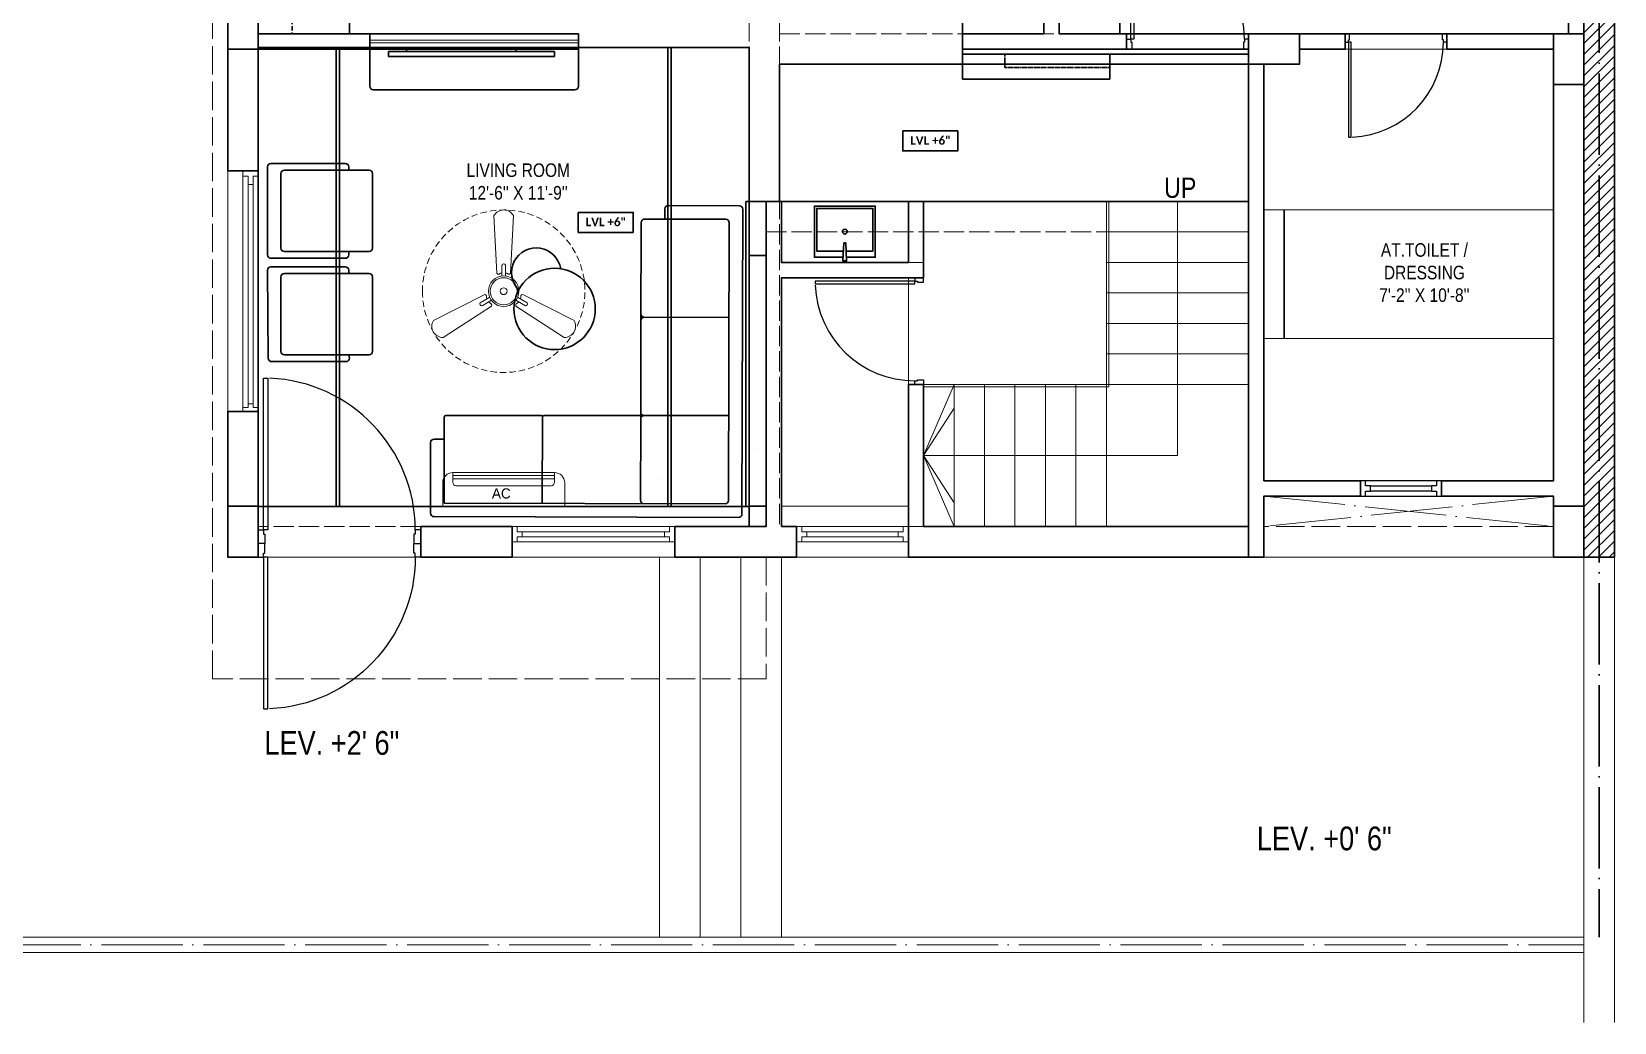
# Model space of a CAD drawing. Header units: millimetres. Extents: x 35877 to 3066687, y -650199 to -40525.
# Drawn here: x 145488.4 to 145955.8, y -180162.3 to -179869.8 of the extents above; entities that cross this region are included whole.
import ezdxf

# ---------------------------------------------------------------- set-up
doc = ezdxf.new("R2010")
doc.units = ezdxf.units.MM
doc.header["$MEASUREMENT"] = 0
for name, pattern in [('ACAD_ISO02W100', [15, 12, -3]), ('ACAD_ISO04W100', [30, 24, -3, 0, -3]), ('DASHED', [0.75, 0.5, -0.25]), ('DASHED2', [0.375, 0.25, -0.125]), ('HIDDEN', [0.375, 0.25, -0.125])]:
    doc.linetypes.add(name, pattern=pattern)
for name, color, linetype in [('AR DOOR', 40, 'Continuous'), ('AR ELE-5', 134, 'Continuous'), ('GROUND FLOOR  ( Text )', 251, 'Continuous'), ('Labels and Texts', 8, 'Continuous')]:
    doc.layers.add(name, color=color, linetype=linetype)
for name, color, linetype, lineweight in [('COLUMN', 1, 'Continuous', 30), ('dim05', 1, 'Continuous', 13), ('el', 7, 'Continuous', 20), ('Electrical', 84, 'Continuous', 30), ('FIRST FLOOR ( TEXT )', 7, 'Continuous', 9), ('FUR', 250, 'Continuous', 0), ('FURNITURE', 32, 'Continuous', 9), ('furniture dimensions', 1, 'DASHED', 0), ('GROUND FLOOR', 7, 'Continuous', 9), ('GROUND FLOOR  ( HATCH )', 251, 'Continuous', 9), ('GROUND FLOOR  ( PLINE )', 251, 'Continuous', 30), ('GROUND FLOOR ( DW_RAIL )', 7, 'Continuous', 9), ('GROUND FLOOR ( STAIR )', 251, 'Continuous', 9), ('Labelling', 1, 'Continuous', 25), ('NAME PLATE', 7, 'Continuous', 25), ('Text', 7, 'Continuous', 15), ('X_PLOT', 1, 'Continuous', 9), ('XX~SLAB ( BEAM )~ ( DIM )', 7, 'Continuous', 9)]:
    doc.layers.add(name, color=color, linetype=linetype, lineweight=lineweight)
doc.layers.add('XX~SLAB ( PLINE )', color=251, linetype='Continuous', plot=False)
doc.styles.add('century g', font='GOTHIC.TTF')
doc.styles.add("Cn_BT_0'-0", font='swissc.ttf')
doc.styles.add('KATHA', font='swissc.ttf')
doc.styles.add('TEXT', font='eurr____.ttf')

# ---------------------------------------------------------------- blocks, each defined once
blk = doc.blocks.new('*U18')
for points in [[(0, 0), (0, 1120), (-30, 1120), (-30, 0)], [(40, 0), (0, 0), (0, -30), (-10, -30), (-10, -100), (40, -100)], [(-1160, 0), (-1120, 0), (-1120, -30), (-1110, -30), (-1110, -100), (-1160, -100)]]:
    blk.add_lwpolyline(points, close=True)
at = {"layer": 'AR ELE-5', "linetype": 'ByBlock', "ltscale": 15}
blk.add_arc((2, -1), 1122, 92.373, 179.9653, dxfattribs=at)
blk = doc.blocks.new('*U20')
for points in [[(0, 0), (0, 1120), (30, 1120), (30, 0)], [(-40, 0), (0, 0), (0, -30), (10, -30), (10, -100), (-40, -100)], [(1160, 0), (1120, 0), (1120, -30), (1110, -30), (1110, -100), (1160, -100)]]:
    blk.add_lwpolyline(points, close=True)
at = {"layer": 'AR ELE-5', "linetype": 'ByBlock', "ltscale": 15}
blk.add_arc((-2, -1), 1122, 0.0347, 87.627, dxfattribs=at)
blk = doc.blocks.new('*U25')
for points in [[(-40, 0), (0, 0), (0, 30), (10, 30), (10, 100), (-40, 100)], [(0, 0), (0, -1120), (30, -1120), (30, 0)], [(1160, 0), (1120, 0), (1120, 30), (1110, 30), (1110, 100), (1160, 100)]]:
    blk.add_lwpolyline(points, close=True)
at = {"layer": 'AR ELE-5', "linetype": 'ByBlock', "ltscale": 15}
blk.add_arc((-2, 1), 1122, 272.373, 359.9653, dxfattribs=at)
blk = doc.blocks.new('fan')
at = {"layer": 'Electrical', "lineweight": 15, "ltscale": 20}
for p, q in [((3300835.29, -509900.78), (3300836.47, -509923.43)), ((3300841.81, -509923.43), (3300842.99, -509900.78)), ((3300838.47, -509924.57), (3300838.47, -509920.25)), ((3300839.81, -509920.28), (3300839.81, -509924.57)), ((3300831.66, -509931.77), (3300811.45, -509942.07)), ((3300829.93, -509935.08), (3300833.64, -509932.93)), ((3300844.64, -509932.93), (3300848.38, -509935.09)), ((3300866.83, -509942.07), (3300846.62, -509931.77)), ((3300815.3, -509948.74), (3300834.33, -509936.39)), ((3300834.31, -509934.09), (3300830.57, -509936.25)), ((3300843.95, -509936.39), (3300862.98, -509948.74)), ((3300847.68, -509936.23), (3300843.97, -509934.09))]:
    blk.add_line(p, q, dxfattribs=at)
at = {"layer": 'Electrical', "linetype": 'DASHED', "lineweight": 15, "ltscale": 5}
blk.add_circle((3300839.14, -509930.53), 32, dxfattribs=at)
at = {"layer": 'Electrical', "lineweight": 15, "ltscale": 20}
for centre, major_axis, start_param, end_param in [((3300839.14, -509902.94), (3.12, 3.12), -0.272136, 1.842967), ((3300839.13, -509920.5), (0.501, 0.501), -0.465536, 1.983618), ((3300839.14, -509930.53), (4.24, -4.24), 3.14161, 9.424795), ((3300839.14, -509930.53), (3.77, -3.77), 1.749190548672175e-05, 6.283202799085073), ((3300837.1, -509923.08), (0.51, 0.51), 2.863014, 4.257784), ((3300839.14, -509926.42), (2.27, -2.27), 2.565057, 2.951308), ((3300839.14, -509926.42), (2.27, 2.27), 0.19032, 0.57657), ((3300841.18, -509923.08), (0.51, -0.51), 5.167028, 6.561799), ((3300831.67, -509932.49), (0.51, -0.51), 0.978238, 2.373008), ((3300835.59, -509932.58), (2.27, -2.27), 3.855511, 4.241762), ((3300839.14, -509930.53), (0.943, 0.943), 1.570814, 7.853999), ((3300842.69, -509932.58), (2.27, 2.27), 5.183051, 5.569301), ((3300846.61, -509932.49), (0.51, -0.51), 2.339416, 3.734186), ((3300830.46, -509935.55), (0.501, -0.501), 3.199655, 5.648809), ((3300835.59, -509932.58), (2.27, -2.27), 4.659452, 5.045703), ((3300833.71, -509936.02), (0.51, 0.51), -1.325776, 0.068994), ((3300844.57, -509936.02), (0.51, -0.51), 3.072633, 4.467404), ((3300842.69, -509932.58), (2.27, 2.27), 4.37911, 4.765361), ((3300847.83, -509935.54), (0.501, 0.501), 3.723254, 6.172408), ((3300815.25, -509944.32), (3.12, -3.12), 3.393055, 5.508159), ((3300863.03, -509944.32), (3.12, -3.12), 5.48745, 7.602554)]:
    blk.add_ellipse(centre, major_axis=major_axis, ratio=1, start_param=start_param, end_param=end_param, dxfattribs=at)
blk = doc.blocks.new('ac paln')
at = {"layer": 'Electrical', "lineweight": 15}
for p, q in [((389238.69, -37646.36), (389238.69, -37610.34)), ((389238.69, -37610.34), (389245.67, -37610.34)), ((389244.81, -37642.35), (389244.81, -37614.35)), ((389245.81, -37613.35), (389248.68, -37613.35)), ((389246.82, -37643.35), (389246.82, -37613.35)), ((389247.82, -37643.35), (389247.82, -37613.35)), ((389248.68, -37613.35), (389248.68, -37643.35)), ((389248.68, -37643.35), (389248.68, -37613.35)), ((389245.81, -37643.35), (389248.68, -37643.35)), ((389248.68, -37643.35), (389248.68, -37643.35)), ((389245.67, -37646.36), (389238.69, -37646.36))]:
    blk.add_line(p, q, dxfattribs=at)
for centre, start, end in [((389245.67, -37613.35), 0, 90), ((389245.67, -37643.35), 270, 0)]:
    blk.add_arc(centre, 3.01, start, end, dxfattribs=at)
at = {"layer": 'Electrical', "lineweight": 15, "extrusion": (0, 0, -1)}
for centre, start_param, end_param in [((389245.81, -37614.35), -0.785398, 0.785398), ((389245.81, -37642.35), 3.926991, 5.497787)]:
    blk.add_ellipse(centre, major_axis=(-0.71, 0.71), ratio=1, start_param=start_param, end_param=end_param, dxfattribs=at)
at = {"layer": 'Text', "style": 'TEXT'}
blk.add_text('AC', height=3, rotation=270, dxfattribs=at).set_placement((389241.02, -37624.87))

msp = doc.modelspace()

# ---------------------------------------------------------------- hatches: boundary and pattern name
at = {"layer": 'GROUND FLOOR  ( HATCH )', "transparency": 33554687}
h = msp.add_hatch(dxfattribs=at)
h.set_pattern_fill('ANSI31', color=6, scale=18, style=0)
h.set_pattern_definition([(45, (29415.1054, -17405.746), (-1.590990258, 1.590990258), [])])
h.paths.add_polyline_path([(145955.791, -179681.42), (145946.791, -179681.42), (145946.791, -180024.92), (145955.791, -180024.92)])

# ---------------------------------------------------------------- linework, layer by layer
at = {"color": 9, "lineweight": 30, "true_color": 0xc7c8ca, "transparency": 33554687, "elevation": -0.005}
for points in [[(145642.791, -179877.133), (145642.791, -179875.686), (145593.791, -179875.686), (145593.791, -179877.133)], [(145642.791, -179877.133), (145642.791, -179875.686), (145593.791, -179875.686), (145593.791, -179877.133)], [(145631.51, -179875.686), (145631.51, -179874.92), (145599.073, -179874.92), (145599.073, -179875.686)], [(145631.51, -179875.686), (145631.51, -179874.92), (145599.073, -179874.92), (145599.073, -179875.686)]]:
    msp.add_lwpolyline(points, close=True, dxfattribs=at)
at = {"layer": 'COLUMN', "transparency": 33554687, "elevation": -0.005}
for points in [[(145546.291, -179859.92), (145555.291, -179859.92), (145555.291, -179874.92), (145546.291, -179874.92)], [(145862.791, -179870.42), (145862.791, -179879.42), (145847.791, -179879.42), (145847.791, -179870.42)], [(145937.791, -179870.42), (145946.791, -179870.42), (145946.791, -179885.42), (145937.791, -179885.42)], [(145546.291, -180009.92), (145555.291, -180009.92), (145555.291, -180024.92), (145546.291, -180024.92)], [(145937.791, -180009.92), (145946.791, -180009.92), (145946.791, -180024.92), (145937.791, -180024.92)]]:
    msp.add_lwpolyline(points, close=True, dxfattribs=at)
at = {"layer": 'FUR', "transparency": 33554687}
msp.add_line((145702.16, -179993.232, -0.005), (145702.16, -179993.232, -0.005), dxfattribs=at)
msp.add_line((145702.16, -179993.232, -0.005), (145702.16, -179993.232, -0.005), dxfattribs=at)
at = {"layer": 'FUR', "color": 9, "lineweight": 30, "true_color": 0xc7c8ca, "transparency": 33554687}
msp.add_line((145674.196, -180001.779, -0.005), (145674.196, -180001.779, -0.005), dxfattribs=at)
at = {"layer": 'FURNITURE', "color": 9, "lineweight": 30, "true_color": 0xc7c8ca, "transparency": 33554687}
for p, q in [((145763.291, -179870.42, -0.005), (145763.291, -179766.42, -0.005)), ((145763.291, -179876.42, -0.005), (145763.291, -179883.853, -0.005)), ((145806.791, -179883.853, -0.005), (145806.791, -179876.42, -0.005)), ((145763.291, -179883.853, -0.005), (145806.791, -179883.853, -0.005)), ((145558.019, -179935.701, -0.005), (145558.019, -179909.701, -0.005)), ((145559.019, -179908.701, -0.005), (145581.019, -179908.701, -0.005)), ((145562.019, -179933.701, -0.005), (145562.019, -179911.701, -0.005)), ((145563.019, -179910.701, -0.005), (145588.019, -179910.701, -0.005)), ((145582.019, -179909.701, -0.005), (145582.019, -179910.701, -0.005)), ((145589.019, -179911.701, -0.005), (145589.019, -179933.701, -0.005)), ((145675.391, -179922.127, -0.005), (145675.383, -179925.127, -0.005)), ((145676.393, -179921.13, -0.005), (145697.393, -179921.184, -0.005)), ((145698.391, -179922.187, -0.005), (145698.156, -180012.232, -0.005)), ((145700.291, -179919.92, -0.005), (145699.291, -179919.92, -0.005)), ((145699.291, -179919.92, -0.005), (145699.291, -180009.921, -0.005)), ((145668.324, -179956.106, -0.005), (145668.394, -179926.107, -0.005)), ((145693.378, -179925.179, -0.005), (145669.396, -179925.109, -0.005)), ((145694.38, -179926.176, -0.005), (145694.166, -180008.221, -0.005)), ((145563.019, -179934.701, -0.005), (145566.019, -179934.701, -0.005)), ((145566.019, -179934.701, -0.005), (145588.019, -179934.701, -0.005)), ((145582.019, -179935.701, -0.005), (145582.019, -179934.701, -0.005)), ((145558.283, -179966.219, -0.005), (145558.019, -179940.201, -0.005)), ((145581.019, -179936.701, -0.005), (145559.019, -179936.701, -0.005)), ((145559.019, -179939.201, -0.005), (145581.019, -179939.201, -0.005)), ((145563.019, -179941.201, -0.005), (145588.019, -179941.201, -0.005)), ((145582.019, -179940.201, -0.005), (145582.019, -179941.201, -0.005)), ((145562.019, -179964.201, -0.005), (145562.019, -179942.201, -0.005)), ((145589.019, -179942.201, -0.005), (145589.019, -179964.201, -0.005)), ((145668.319, -179955.114, -0.005), (145668.249, -179985.095, -0.005)), ((145669.321, -179954.117, -0.005), (145694.308, -179954.184, -0.005)), ((145581.283, -179967.219, -0.005), (145559.283, -179967.219, -0.005)), ((145563.019, -179965.201, -0.005), (145566.019, -179965.201, -0.005)), ((145566.019, -179965.201, -0.005), (145588.019, -179965.201, -0.005)), ((145582.283, -179966.219, -0.005), (145582.019, -179965.201, -0.005)), ((145610.733, -179983.096, -0.005), (145638.801, -179983.116, -0.005)), ((145639.757, -179983.116, -0.005), (145694.227, -179983.155, -0.005)), ((145610.232, -179983.594, -0.005), (145610.232, -180008.997, -0.005)), ((145639.189, -180009.074, -0.005), (145639.258, -179983.61, -0.005)), ((145668.179, -180008.152, -0.005), (145668.249, -179985.095, -0.005)), ((145606.156, -180011.986, -0.005), (145606.21, -179991.092, -0.005)), ((145610.212, -179990.102, -0.005), (145607.212, -179990.094, -0.005)), ((145555.294, -180015.92, -0.005), (145555.291, -180009.938, -0.005)), ((145555.291, -180009.959, -0.005), (145700.291, -180009.959, -0.005)), ((145693.163, -180009.219, -0.005), (145610.232, -180008.997, -0.005)), ((145697.153, -180013.229, -0.005), (145607.153, -180012.989, -0.005))]:
    msp.add_line(p, q, dxfattribs=at)
at = {"layer": 'FURNITURE', "color": 9, "lineweight": 30, "ltscale": 0.4, "true_color": 0xc7c8ca, "transparency": 33554687}
msp.add_line((145582.291, -179870.42, -0.005), (145582.291, -179768.42, -0.005), dxfattribs=at)
at = {"layer": 'FURNITURE', "color": 9, "linetype": 'HIDDEN', "lineweight": 30, "ltscale": 5, "true_color": 0xc7c8ca, "transparency": 33554687}
msp.add_line((145565.291, -179841.92, -0.005), (145565.291, -179870.42, -0.005), dxfattribs=at)
at = {"layer": 'FURNITURE', "color": 9, "lineweight": 30, "true_color": 0xc7c8ca, "transparency": 33554687, "elevation": -0.005}
for points in [[(145763.291, -179870.42), (145787.291, -179870.42), (145787.291, -179831.419), (145763.291, -179831.419)], [(145649.835, -179870.42), (145588.235, -179870.42), (145588.235, -179874.92), (145649.835, -179874.92)], [(145763.291, -179874.92), (145847.791, -179874.92), (145847.791, -179876.42), (145763.291, -179876.42)], [(145728.821, -179932.164), (145728.249, -179932.163), (145727.992, -179937.46), (145729.072, -179937.461)]]:
    msp.add_lwpolyline(points, close=True, dxfattribs=at)
at = {"layer": 'FURNITURE', "color": 18, "lineweight": 0, "true_color": 0x000000, "transparency": 33554687, "elevation": 0.019}
msp.add_lwpolyline([(145588.229, -179872.249), (145649.835, -179872.249), (145649.835, -179873.1), (145588.229, -179873.1)], close=True, dxfattribs=at)
at = {"layer": 'FURNITURE', "color": 9, "lineweight": 30, "true_color": 0xc7c8ca, "transparency": 33554687, "elevation": -0.005}
msp.add_lwpolyline([(145649.835, -179885.92), (145649.835, -179874.92), (145588.235, -179874.92), (145588.235, -179885.92, 0.4142136), (145589.235, -179886.92), (145648.835, -179886.92, 0.4142136)], format="xyb", close=True, dxfattribs=at)
at = {"layer": 'FURNITURE', "color": 9, "linetype": 'DASHED2', "lineweight": 30, "true_color": 0xc7c8ca, "transparency": 33554687, "elevation": -0.005}
msp.add_lwpolyline([(145775.791, -179876.42), (145806.791, -179876.42), (145806.791, -179880.337), (145775.791, -179880.337)], close=True, dxfattribs=at)
at = {"layer": 'FURNITURE', "color": 9, "lineweight": 30, "true_color": 0xc7c8ca, "transparency": 33554687, "elevation": -0.005}
for points in [[(145728.044, -179936.38), (145719.533, -179936.366), (145719.542, -179921.272), (145737.542, -179921.292), (145737.533, -179936.386), (145729.021, -179936.381)], [(145728.132, -179934.58), (145720.254, -179934.566), (145720.262, -179921.992), (145736.821, -179922.012), (145736.814, -179934.585), (145728.935, -179934.58)]]:
    msp.add_lwpolyline(points, dxfattribs=at)
at = {"layer": 'FURNITURE', "color": 9, "lineweight": 30, "true_color": 0xc7c8ca, "transparency": 33554687}
for centre, radius in [((145728.537, -179928.819, -0.005), 0.72), ((145642.826, -179951.653, 0.064), 12)]:
    msp.add_circle(centre, radius, dxfattribs=at)
for centre, radius, start, end in [((145559.019, -179909.701, -0.005), 1, 90, 180), ((145563.019, -179911.701, -0.005), 1, 90, 180), ((145581.019, -179909.701, -0.005), 1, 0, 90), ((145588.019, -179911.701, -0.005), 1, 0, 90), ((145676.391, -179922.13, -0.005), 1, 89.852, 179.852), ((145697.391, -179922.184, -0.005), 1, 359.852, 89.852), ((145669.394, -179926.109, -0.005), 1, 89.852, 179.852), ((145693.38, -179926.179, -0.005), 1, 0.148, 90.148), ((145559.019, -179935.701, -0.005), 1, 180, 270), ((145563.019, -179933.701, -0.005), 1, 180, 270), ((145581.019, -179935.701, -0.005), 1, 270, 0), ((145588.019, -179933.701, -0.005), 1, 270, 0), ((145637.417, -179940.941, 0.064), 7.313, 9.04978, 224.53227), ((145559.019, -179940.201, -0.005), 1, 90, 180), ((145563.019, -179942.201, -0.005), 1, 90, 180), ((145581.019, -179940.201, -0.005), 1, 0, 90), ((145588.019, -179942.201, -0.005), 1, 0, 90), ((145669.319, -179955.117, -0.005), 1, 89.852, 179.852), ((145669.324, -179953.117, -0.005), 1, 179.852, 269.852), ((145563.019, -179964.201, -0.005), 1, 180, 270), ((145588.019, -179964.201, -0.005), 1, 270, 0), ((145559.283, -179966.219, -0.005), 1, 180, 270), ((145581.283, -179966.219, -0.005), 1, 270, 0), ((145610.732, -179983.596, -0.005), 0.5, 89.852, 179.852), ((145638.758, -179983.614, -0.005), 0.5, 359.852, 89.852), ((145639.758, -179983.616, -0.005), 0.5, 89.852, 179.852), ((145669.244, -179984.137, -0.005), 1, 89.852, 179.852), ((145669.249, -179982.137, -0.005), 1, 179.852, 269.852), ((145607.21, -179991.094, -0.005), 1, 89.852, 179.852), ((145669.179, -180008.154, -0.005), 1, 179.852, 269.852), ((145669.179, -180008.154, -0.005), 1, 179.852, 269.852), ((145693.166, -180008.219, -0.005), 1, 269.852, 359.852), ((145607.156, -180011.989, -0.005), 1, 179.852, 269.852), ((145697.156, -180012.229, -0.005), 1, 269.852, 359.852)]:
    msp.add_arc(centre, radius, start, end, dxfattribs=at)
at = {"layer": 'furniture dimensions', "color": 6, "linetype": 'Continuous', "lineweight": 30, "transparency": 33554687}
for p, q in [((145809.791, -179741.42, -0.005), (145809.791, -179870.42, -0.005)), ((145555.291, -180009.959, -0.005), (145555.291, -179874.42, -0.005)), ((145700.291, -179874.42, -0.005), (145555.291, -179874.42, -0.005)), ((145578.291, -179874.42, -0.005), (145578.291, -180009.959, -0.005)), ((145579.291, -179874.42, -0.005), (145579.291, -180009.959, -0.005)), ((145676.292, -179874.42, -0.005), (145676.292, -180009.959, -0.005)), ((145677.292, -179874.42, -0.005), (145677.292, -180009.959, -0.005)), ((145700.291, -179874.42, -0.005), (145700.291, -180009.959, -0.005)), ((145700.291, -180009.959, -0.005), (145555.291, -180009.959, -0.005))]:
    msp.add_line(p, q, dxfattribs=at)
at = {"layer": 'furniture dimensions', "color": 18, "lineweight": 0, "true_color": 0x000000, "transparency": 33554687, "elevation": -0.005}
msp.add_lwpolyline([(145791.791, -179741.42), (145942.291, -179741.42), (145942.291, -179870.42), (145791.791, -179870.42)], close=True, dxfattribs=at)
at = {"layer": 'furniture dimensions', "color": 6, "linetype": 'Continuous', "lineweight": 30, "transparency": 33554687, "elevation": -0.005}
for points in [[(145791.791, -179741.42), (145942.291, -179741.42), (145942.291, -179870.42), (145791.791, -179870.42)], [(145709.291, -179879.42), (145847.791, -179879.42), (145847.791, -179919.92), (145709.291, -179919.92)], [(145709.791, -179919.92), (145747.291, -179919.92), (145747.291, -179937.92), (145709.791, -179937.92)]]:
    msp.add_lwpolyline(points, close=True, dxfattribs=at)
at = {"layer": 'GROUND FLOOR', "transparency": 33554687}
for p, q in [((145946.791, -179641.371, -0.005), (145946.791, -180162.304, -0.005)), ((145955.791, -179641.371, -0.005), (145955.791, -180162.304, -0.005)), ((145588.235, -179870.42, -0.005), (145555.291, -179870.42, -0.005)), ((145588.235, -179870.42, -0.005), (145588.235, -179874.92, -0.005)), ((145787.291, -179870.42, -0.005), (145763.291, -179870.42, -0.005)), ((145763.291, -179874.92, -0.005), (145763.291, -179870.42, -0.005)), ((145791.791, -179870.42, -0.005), (145809.791, -179870.42, -0.005)), ((145847.791, -179870.42, -0.005), (145847.791, -180024.92, -0.005)), ((145876.291, -179870.42, -0.005), (145847.791, -179870.42, -0.005)), ((145876.291, -179870.42, -0.005), (145876.291, -179874.92, -0.005)), ((145937.791, -179870.42, -0.005), (145906.295, -179870.419, -0.005)), ((145906.295, -179870.419, -0.005), (145906.295, -179874.919, -0.005)), ((145555.291, -179874.92, -0.005), (145555.291, -180024.92, -0.005)), ((145588.235, -179874.92, -0.005), (145555.291, -179874.92, -0.005)), ((145555.291, -179874.92, -0.005), (145555.291, -180024.92, -0.005)), ((145615.291, -179874.92, -0.005), (145555.291, -179874.92, -0.005)), ((145937.791, -179874.92, -0.005), (145862.791, -179874.92, -0.005)), ((145937.791, -179874.92, -0.005), (145937.791, -180002.42, -0.005)), ((145852.291, -179879.42, -0.005), (145852.291, -180002.42, -0.005)), ((145546.291, -179910.92, -0.005), (145546.291, -179981.92, -0.005)), ((145555.291, -179910.92, -0.005), (145546.291, -179910.92, -0.005)), ((145747.291, -179937.92, -0.005), (145747.291, -179919.92, -0.005)), ((145751.791, -179942.42, -0.005), (145751.791, -179919.92, -0.005)), ((145852.291, -179922.42, -0.005), (145937.791, -179922.42, -0.005)), ((145747.291, -180024.92, -0.005), (145747.291, -179942.42, -0.005)), ((145852.291, -179960.42, -0.005), (145937.791, -179960.42, -0.005)), ((145751.791, -180015.92, -0.005), (145751.791, -179973.92, -0.005)), ((145555.291, -179981.92, -0.005), (145546.291, -179981.92, -0.005)), ((145883.791, -180002.42, -0.005), (145937.791, -180002.42, -0.005)), ((145904.791, -180002.42, -0.005), (145904.791, -180006.92, -0.005)), ((145852.291, -180006.92, -0.005), (145852.291, -180024.92, -0.005)), ((145883.791, -180006.92, -0.005), (145937.791, -180006.92, -0.005)), ((145937.791, -180006.92, -0.005), (145937.791, -180024.92, -0.005)), ((145705.291, -180015.92, -0.005), (145603.291, -180015.92, -0.005)), ((145603.291, -180015.92, -0.005), (145603.291, -180024.92, -0.005)), ((145847.791, -180015.92, -0.005), (145714.291, -180015.92, -0.005)), ((145946.791, -180024.92, -0.005), (145546.291, -180024.92, -0.005)), ((145673.791, -180024.92, -0.005), (145673.791, -180137.17, -0.005)), ((145685.791, -180024.92, -0.005), (145685.791, -180137.17, -0.005)), ((145697.791, -180024.92, -0.005), (145697.791, -180137.17, -0.005)), ((145709.791, -180024.92, -0.005), (145709.791, -180137.17, -0.005)), ((145451.041, -180137.17, -0.005), (145946.791, -180137.17, -0.005)), ((145446.541, -180141.67, -0.005), (145946.791, -180141.67, -0.005))]:
    msp.add_line(p, q, dxfattribs=at)
at = {"layer": 'GROUND FLOOR', "color": 1, "linetype": 'ACAD_ISO04W100', "transparency": 33554687}
for p, q in [((145951.291, -179641.371, -0.005), (145951.291, -180024.92, -0.005)), ((145852.291, -180006.92, -0.005), (145937.791, -180015.92, -0.005)), ((145937.791, -180006.92, -0.005), (145852.291, -180015.92, -0.005))]:
    msp.add_line(p, q, dxfattribs=at)
at = {"layer": 'GROUND FLOOR', "color": 5, "transparency": 33554687}
msp.add_line((145751.791, -179942.42, -0.005), (145709.791, -179942.42, -0.005), dxfattribs=at)
at = {"layer": 'GROUND FLOOR', "linetype": 'ACAD_ISO02W100', "ltscale": 0.7, "transparency": 33554687}
msp.add_line((145937.791, -180015.92, -0.005), (145852.291, -180015.92, -0.005), dxfattribs=at)
at = {"layer": 'GROUND FLOOR', "color": 1, "linetype": 'ACAD_ISO04W100', "transparency": 33554687, "elevation": -0.005}
msp.add_lwpolyline([(145946.791, -179676.92), (145448.791, -179676.92), (145448.791, -180139.42), (145946.791, -180139.42)], dxfattribs=at)
at = {"layer": 'GROUND FLOOR', "color": 6, "lineweight": 30, "transparency": 33554687, "elevation": -0.005}
msp.add_lwpolyline([(145955.791, -179681.42), (145946.791, -179681.42), (145946.791, -180024.92), (145955.791, -180024.92)], close=True, dxfattribs=at)
at = {"layer": 'GROUND FLOOR', "color": 1, "linetype": 'ACAD_ISO02W100', "ltscale": 0.7, "transparency": 33554687, "elevation": -0.005}
msp.add_lwpolyline([(145705.291, -180024.92), (145705.291, -180060.92), (145541.791, -180060.92), (145541.791, -179708.42), (145546.291, -179708.42)], dxfattribs=at)
at = {"layer": 'GROUND FLOOR', "transparency": 33554687, "elevation": -0.005}
msp.add_lwpolyline([(145805.791, -179919.92), (145805.791, -179973.92), (145751.791, -179973.92)], dxfattribs=at)
at = {"layer": 'GROUND FLOOR  ( PLINE )', "transparency": 33554687}
for p, q in [((145787.291, -179870.42, -0.005), (145787.291, -179741.42, -0.005)), ((145791.791, -179741.42, -0.005), (145791.791, -179870.42, -0.005)), ((145763.291, -179874.92, -0.005), (145763.291, -179870.42, -0.005)), ((145763.291, -179870.42, -0.005), (145787.291, -179870.42, -0.005)), ((145791.791, -179870.42, -0.005), (145811.753, -179870.42, -0.005)), ((145811.753, -179870.42, -0.005), (145811.753, -179874.987, -0.005)), ((145763.291, -179874.92, -0.005), (145811.753, -179874.987, -0.005))]:
    msp.add_line(p, q, dxfattribs=at)
at = {"layer": 'GROUND FLOOR  ( PLINE )', "lineweight": 0, "transparency": 33554687}
msp.add_line((145747.291, -180009.92, -0.005), (145709.791, -180009.92, -0.005), dxfattribs=at)
at = {"layer": 'GROUND FLOOR  ( PLINE )', "transparency": 33554687, "elevation": -0.005}
for points in [[(145946.791, -179732.42), (145901.791, -179732.42), (145901.791, -179741.42), (145942.291, -179741.42), (145942.291, -179870.42), (145906.295, -179870.419), (145906.295, -179874.919), (145937.791, -179874.92), (145937.791, -180002.42), (145904.791, -180002.42), (145904.791, -180006.92), (145937.791, -180006.92), (145937.791, -180024.92), (145946.791, -180024.92)], [(145555.291, -179874.92), (145588.235, -179874.92), (145588.235, -179870.42), (145555.291, -179870.42), (145555.291, -179859.92), (145546.291, -179859.92), (145546.291, -179910.92), (145555.291, -179910.92)], [(145847.791, -180015.92), (145751.791, -180015.92), (145751.791, -179973.92), (145747.291, -179973.92), (145747.291, -180024.92), (145847.791, -180024.92)], [(145555.291, -179981.92), (145546.291, -179981.92), (145546.291, -180024.92), (145555.291, -180024.92)], [(145603.291, -180015.92), (145630.291, -180015.92), (145630.291, -180024.92), (145603.291, -180024.92)]]:
    msp.add_lwpolyline(points, close=True, dxfattribs=at)
for points in [[(145852.291, -180002.42), (145880.786, -180002.42), (145880.786, -180006.92), (145852.291, -180006.92), (145852.291, -180024.92), (145847.791, -180024.92), (145847.791, -179870.42), (145876.291, -179870.42), (145876.291, -179874.92), (145862.791, -179874.92)], [(145852.291, -179879.42), (145852.291, -180002.42)], [(145709.791, -180015.92), (145709.791, -179942.42), (145751.791, -179942.42), (145751.791, -179919.92), (145747.291, -179919.92), (145747.291, -179937.92), (145709.791, -179937.92), (145709.791, -179919.92), (145705.291, -179919.92), (145705.291, -180015.92), (145678.291, -180015.92), (145678.291, -180024.92), (145709.791, -180024.92)], [(145858.291, -179922.42), (145858.291, -179960.42)], [(145709.791, -180024.92), (145709.791, -180024.92), (145714.291, -180024.92), (145714.291, -180015.92), (145709.791, -180015.92)]]:
    msp.add_lwpolyline(points, dxfattribs=at)
at = {"layer": 'GROUND FLOOR ( DW_RAIL )', "transparency": 33554687, "elevation": -0.005}
for points in [[(145555.291, -179981.92), (145555.291, -179980.723), (145553.791, -179980.723), (145553.791, -179979.657), (145552.291, -179979.657), (145552.291, -179914.92), (145553.791, -179914.92), (145553.791, -179912.42), (145555.291, -179912.42), (145555.291, -179910.92), (145550.791, -179910.92), (145550.791, -179912.42), (145552.291, -179912.42), (145552.291, -179914.92), (145553.791, -179914.92), (145553.791, -179979.657), (145552.291, -179979.657), (145552.291, -179980.792), (145550.791, -179980.792), (145550.791, -179981.92), (145555.291, -179981.92), (145555.291, -179910.92), (145550.791, -179910.92), (145550.791, -179981.92)], [(145630.291, -180015.92), (145678.291, -180015.92), (145678.291, -180024.92), (145630.291, -180024.92)], [(145678.291, -180015.92), (145676.791, -180015.92), (145676.791, -180017.42), (145675.291, -180017.42), (145675.291, -180018.92), (145633.291, -180018.92), (145633.291, -180017.42), (145631.791, -180017.42), (145631.791, -180015.92), (145630.291, -180015.92), (145630.291, -180020.42), (145631.791, -180020.42), (145631.791, -180018.92), (145633.291, -180018.92), (145633.291, -180017.42), (145675.291, -180017.42), (145675.291, -180018.92), (145676.791, -180018.92), (145676.791, -180020.42), (145678.291, -180020.42), (145678.291, -180015.92), (145630.291, -180015.92), (145630.291, -180020.42), (145678.291, -180020.42)], [(145747.291, -180015.92), (145745.791, -180015.92), (145745.791, -180017.42), (145744.291, -180017.42), (145744.291, -180018.92), (145717.291, -180018.92), (145717.291, -180017.42), (145715.791, -180017.42), (145715.791, -180015.92), (145714.291, -180015.92), (145714.291, -180020.42), (145715.791, -180020.42), (145715.791, -180018.92), (145717.291, -180018.92), (145717.291, -180017.42), (145744.291, -180017.42), (145744.291, -180018.92), (145745.791, -180018.92), (145745.791, -180020.42), (145747.291, -180020.42), (145747.291, -180015.92), (145714.291, -180015.92), (145714.291, -180020.42), (145747.291, -180020.42)]]:
    msp.add_lwpolyline(points, close=True, dxfattribs=at)
at = {"layer": 'GROUND FLOOR ( STAIR )', "transparency": 33554687}
for p, q in [((145847.791, -179919.92, -0.005), (145805.791, -179919.92, -0.005)), ((145805.791, -179919.92, -0.005), (145805.791, -180015.92, -0.005)), ((145847.791, -179928.92, -0.005), (145805.791, -179928.92, -0.005)), ((145847.791, -179937.92, -0.005), (145805.791, -179937.92, -0.005)), ((145847.791, -179946.92, -0.005), (145805.791, -179946.92, -0.005)), ((145847.791, -179955.92, -0.005), (145805.791, -179955.92, -0.005)), ((145847.791, -179964.92, -0.005), (145805.791, -179964.92, -0.005)), ((145847.791, -179973.92, -0.005), (145751.791, -179973.92, -0.005)), ((145760.791, -179973.92, -0.005), (145760.791, -180015.92, -0.005)), ((145769.791, -179973.92, -0.005), (145769.791, -180015.92, -0.005)), ((145778.791, -179973.92, -0.005), (145778.791, -180015.92, -0.005)), ((145787.791, -179973.92, -0.005), (145787.791, -180015.92, -0.005)), ((145796.791, -179973.92, -0.005), (145796.791, -180015.92, -0.005))]:
    msp.add_line(p, q, dxfattribs=at)
at = {"layer": 'GROUND FLOOR ( STAIR )', "color": 5, "linetype": 'ACAD_ISO02W100', "ltscale": 0.7, "transparency": 33554687}
msp.add_line((145751.791, -179937.92, -0.005), (145709.791, -179937.92, -0.005), dxfattribs=at)
at = {"layer": 'GROUND FLOOR ( STAIR )', "transparency": 33554687, "elevation": -0.005}
msp.add_lwpolyline([(145751.791, -179994.92), (145760.791, -179973.92), (145760.791, -179980.92), (145751.791, -179994.92), (145760.791, -180015.92), (145760.791, -180008.92), (145751.791, -179994.92), (145826.791, -179994.92), (145826.791, -179919.92)], dxfattribs=at)
msp.add_lwpolyline([(145751.791, -179973.92), (145805.791, -179973.92), (145805.791, -179919.92), (145806.491, -179919.92), (145806.491, -179974.62), (145751.791, -179974.62)], close=True, dxfattribs=at)
at = {"layer": 'Labelling', "color": 251, "linetype": 'ACAD_ISO02W100', "lineweight": 0, "ltscale": 0.5, "true_color": 0x636466, "transparency": 33554687}
for p, q in [((145700.291, -180015.17, -0.005), (145700.291, -179741.42, -0.005)), ((145709.291, -180015.17, -0.005), (145709.291, -179741.42, -0.005)), ((145709.291, -179870.42, -0.005), (145847.791, -179870.42, -0.005)), ((145555.291, -179874.42, -0.005), (145700.291, -179874.42, -0.005)), ((145709.291, -179879.42, -0.005), (145847.791, -179879.42, -0.005)), ((145709.791, -179919.92, -0.005), (145847.791, -179919.92, -0.005)), ((145705.291, -179928.92, -0.005), (145847.791, -179928.92, -0.005)), ((145603.291, -180015.92, -0.005), (145555.291, -180015.92, -0.005))]:
    msp.add_line(p, q, dxfattribs=at)
at = {"layer": 'Labelling', "color": 251, "linetype": 'ACAD_ISO02W100', "lineweight": 0, "ltscale": 10, "true_color": 0x636466, "transparency": 33554687}
msp.add_line((145809.791, -179741.42, -0.005), (145809.791, -179870.42, -0.005), dxfattribs=at)
at = {"layer": 'Labelling', "lineweight": 30, "ltscale": 10, "transparency": 33554687, "elevation": -0.005}
for points in [[(145700.291, -179919.92), (145705.291, -179919.92), (145705.291, -179935.92), (145700.291, -179935.92)], [(145700.291, -180009.92), (145705.291, -180009.92), (145705.291, -180015.92), (145700.291, -180015.92)]]:
    msp.add_lwpolyline(points, close=True, dxfattribs=at)
at = {"layer": 'Labels and Texts', "color": 1, "lineweight": 30, "ltscale": 0.3, "transparency": 33554687}
for points in [[(145745.662, -179899.108), (145761.908, -179899.108), (145761.908, -179905.002), (145745.662, -179905.002)], [(145649.801, -179923.168), (145666.047, -179923.168), (145666.047, -179929.062), (145649.801, -179929.062)]]:
    msp.add_lwpolyline(points, close=True, dxfattribs=at)
at = {"layer": 'X_PLOT', "linetype": 'ACAD_ISO04W100', "lineweight": 30, "transparency": 33554687}
msp.add_line((145951.291, -179641.371, -0.005), (145951.291, -180137.17, -0.005), dxfattribs=at)
at = {"layer": 'XX~SLAB ( BEAM )~ ( DIM )', "color": 9, "lineweight": 30, "true_color": 0xc7c8ca, "transparency": 33554687}
msp.add_line((145582.291, -179870.42, -0.005), (145582.291, -179768.42, -0.005), dxfattribs=at)
at = {"layer": 'XX~SLAB ( PLINE )', "transparency": 33554687, "elevation": -0.005}
msp.add_lwpolyline([(145904.786, -180002.42), (145903.286, -180002.42), (145903.286, -180003.92), (145901.786, -180003.92), (145901.786, -180005.42), (145883.786, -180005.42), (145883.786, -180003.92), (145882.286, -180003.92), (145882.286, -180002.42), (145880.786, -180002.42), (145880.786, -180006.92), (145882.286, -180006.92), (145882.286, -180005.42), (145883.786, -180005.42), (145883.786, -180003.92), (145901.786, -180003.92), (145901.786, -180005.42), (145903.286, -180005.42), (145903.286, -180006.92), (145904.786, -180006.92), (145904.786, -180002.42), (145880.786, -180002.42), (145880.786, -180006.92), (145904.786, -180006.92)], close=True, dxfattribs=at)

# ---------------------------------------------------------------- block references
at = {"layer": 'AR DOOR', "linetype": 'ByBlock', "lineweight": -2, "transparency": 33554687, "extrusion": (0, 0, -1)}
for name, p, xscale, yscale, zscale in [('*U20', (-145812.953, -179871.987, 0.005), -0.02999999999997555, 0.02999999999997555, -0.02999999999997555), ('*U25', (-145877.291, -179872.919, 0.005), -0.02500332000264408, 0.02500332000264408, -0.02500332000264408), ('*U20', (-145556.891, -180016.92, 0.005), -0.04000000000002399, 0.04000000000002399, -0.04000000000002399)]:
    msp.add_blockref(name, p, dxfattribs=dict(at, xscale=xscale, yscale=yscale, zscale=zscale))
for name, p, xscale, yscale, zscale, rotation in [('*U18', (-145749.166, -179943.47, 0.005), -0.02624999999989069, 0.02624999999989069, -0.02624999999989069, 270), ('*U20', (-145556.891, -180024.92, 0.005), 0.04000000000002399, 0.04000000000002399, -0.04000000000002399, 180)]:
    msp.add_blockref(name, p, dxfattribs=dict(at, xscale=xscale, yscale=yscale, zscale=zscale, rotation=rotation))
at = {"layer": 'dim05', "color": 1, "lineweight": 35, "transparency": 33554687, "xscale": -0.7500069902881101, "yscale": 0.7500069902881101, "zscale": 0.7500069902881101}
msp.add_blockref('fan', (2621280.22, 202505.04, -0.005), dxfattribs=at)
at = {"layer": 'el', "color": 18, "true_color": 0x000000, "transparency": 33554687, "rotation": 90}
msp.add_blockref('ac paln', (107999.441, -569248.647, -0.005), dxfattribs=at)

# ---------------------------------------------------------------- texts
at = {"layer": 'FIRST FLOOR ( TEXT )', "transparency": 33554687, "char_height": 4, "attachment_point": 5, "style": 'KATHA'}
for s, insert in [("LIVING ROOM\\P12'-6'' X 11'-9''", (145632.091, -179914.043, -0.005)), ("AT.TOILET /\\PDRESSING\\P7'-2'' X 10'-8''", (145899.698, -179940.936, -0.005))]:
    msp.add_mtext(s, dxfattribs=dict(at, insert=insert))
at = {"layer": 'GROUND FLOOR  ( Text )', "transparency": 33554687, "insert": (145827.58, -179915.895, -0.005), "char_height": 6, "attachment_point": 5, "style": "Cn_BT_0'-0"}
msp.add_mtext('UP', dxfattribs=at)
at = {"layer": 'GROUND FLOOR  ( Text )', "color": 1, "transparency": 33554687, "char_height": 7, "attachment_point": 5, "style": "Cn_BT_0'-0"}
for s, insert in [('LEV. +2\' 6"', (145577.035, -180079.852, -0.005)), ('LEV. +0\' 6"', (145870.122, -180108.06, -0.005))]:
    msp.add_mtext(s, dxfattribs=dict(at, insert=insert))
at = {"layer": 'NAME PLATE', "color": 251, "true_color": 0x636466, "transparency": 33554687, "char_height": 2.5, "attachment_point": 5, "style": 'century g'}
for insert in [(145753.865, -179901.92), (145658.004, -179925.98)]:
    msp.add_mtext_dynamic_manual_height_columns('{\\fCalibri|b1|i0|c0|p34;\\C256;\\c0;LVL +6"}', width=51.71911, gutter_width=1, heights=[0], dxfattribs=dict(at, insert=insert))

doc.saveas('drawing.dxf')
